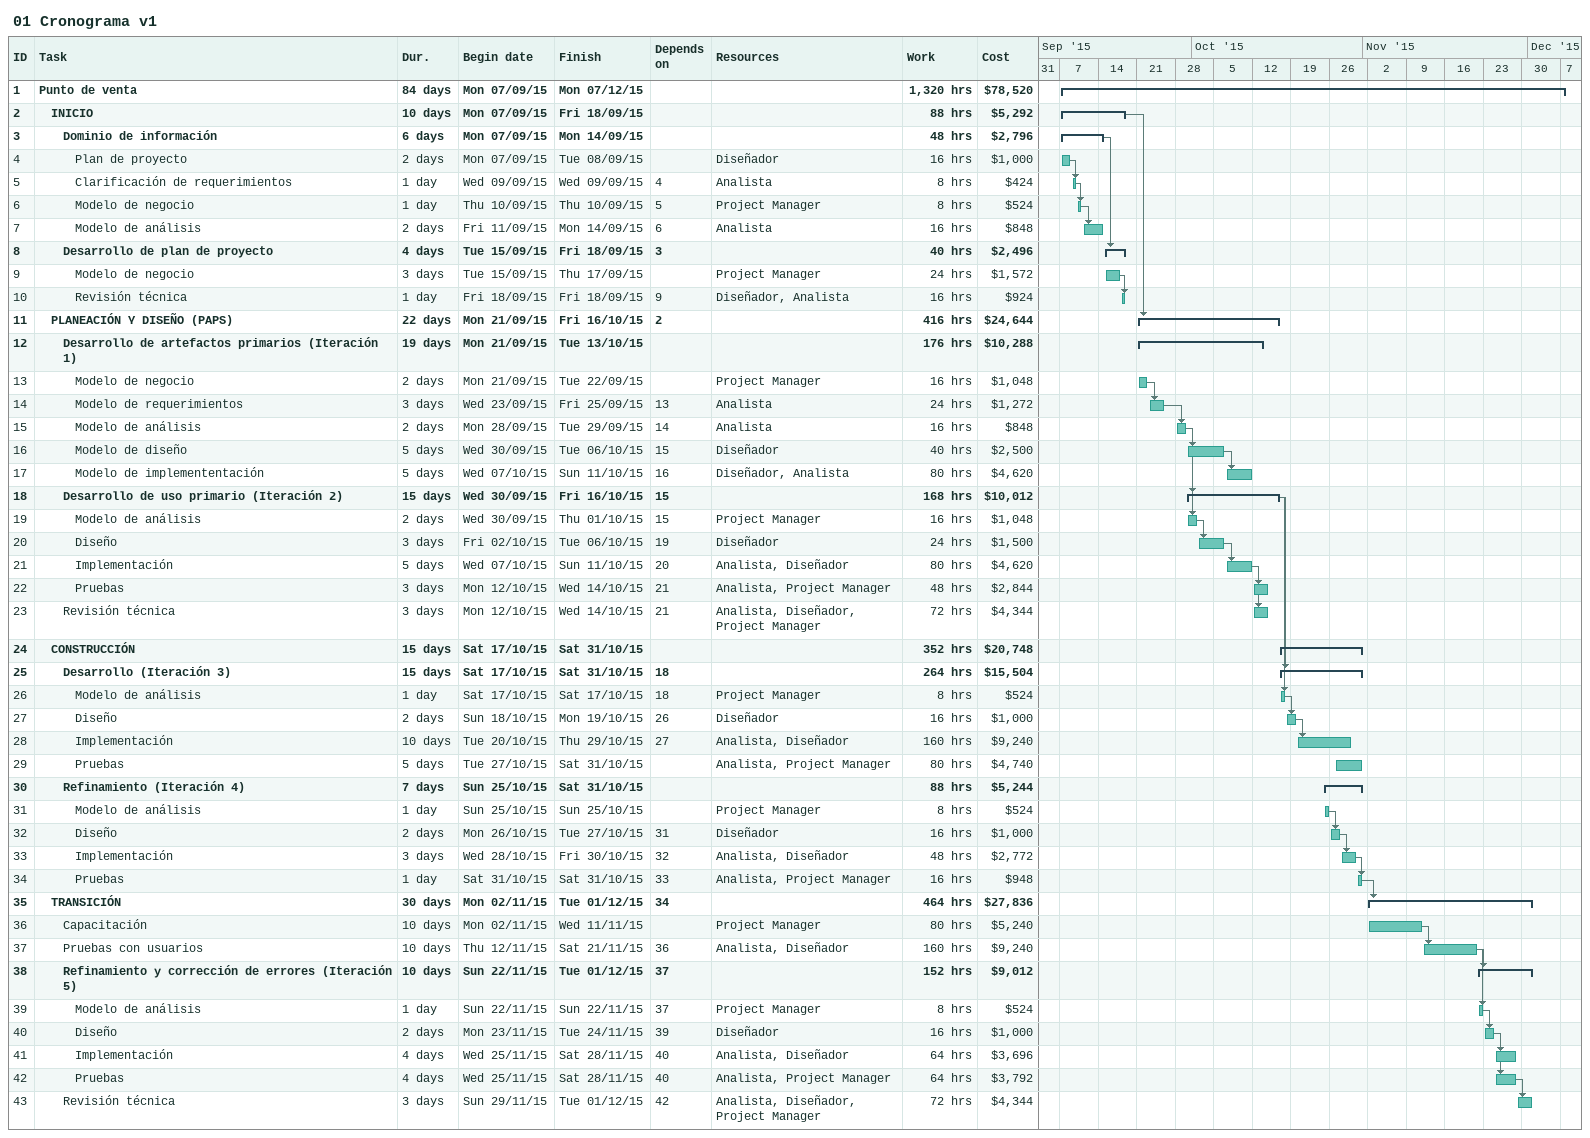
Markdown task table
01 Cronograma v1

| ID | Level | Task | Duration | Start | Finish | Predecessors | Resources | Work (h) | Cost ($) |
|---|---|---|---|---|---|---|---|---|---|
| 1 | 1 | **Punto de venta** | 84d | 2015-09-07 | 2015-12-07 |  |  | 1320 | 78520 |
| 2 | 2 | **INICIO** | 10d | 2015-09-07 | 2015-09-18 |  |  | 88 | 5292 |
| 3 | 3 | **Dominio de información** | 6d | 2015-09-07 | 2015-09-14 |  |  | 48 | 2796 |
| 4 | 4 | Plan de proyecto | 2d | 2015-09-07 | 2015-09-08 |  | Diseñador | 16 | 1000 |
| 5 | 4 | Clarificación de requerimientos | 1d | 2015-09-09 | 2015-09-09 | 4 | Analista | 8 | 424 |
| 6 | 4 | Modelo de negocio | 1d | 2015-09-10 | 2015-09-10 | 5 | Project Manager | 8 | 524 |
| 7 | 4 | Modelo de análisis | 2d | 2015-09-11 | 2015-09-14 | 6 | Analista | 16 | 848 |
| 8 | 3 | **Desarrollo de plan de proyecto** | 4d | 2015-09-15 | 2015-09-18 | 3 |  | 40 | 2496 |
| 9 | 4 | Modelo de negocio | 3d | 2015-09-15 | 2015-09-17 |  | Project Manager | 24 | 1572 |
| 10 | 4 | Revisión técnica | 1d | 2015-09-18 | 2015-09-18 | 9 | Diseñador, Analista | 16 | 924 |
| 11 | 2 | **PLANEACIÓN Y DISEÑO (PAPS)** | 22d | 2015-09-21 | 2015-10-16 | 2 |  | 416 | 24644 |
| 12 | 3 | **Desarrollo de artefactos primarios (Iteración 1)** | 19d | 2015-09-21 | 2015-10-13 |  |  | 176 | 10288 |
| 13 | 4 | Modelo de negocio | 2d | 2015-09-21 | 2015-09-22 |  | Project Manager | 16 | 1048 |
| 14 | 4 | Modelo de requerimientos | 3d | 2015-09-23 | 2015-09-25 | 13 | Analista | 24 | 1272 |
| 15 | 4 | Modelo de análisis | 2d | 2015-09-28 | 2015-09-29 | 14 | Analista | 16 | 848 |
| 16 | 4 | Modelo de diseño | 5d | 2015-09-30 | 2015-10-06 | 15 | Diseñador | 40 | 2500 |
| 17 | 4 | Modelo de implemententación | 5d | 2015-10-07 | 2015-10-11 | 16 | Diseñador, Analista | 80 | 4620 |
| 18 | 3 | **Desarrollo de uso primario (Iteración 2)** | 15d | 2015-09-30 | 2015-10-16 | 15 |  | 168 | 10012 |
| 19 | 4 | Modelo de análisis | 2d | 2015-09-30 | 2015-10-01 | 15 | Project Manager | 16 | 1048 |
| 20 | 4 | Diseño | 3d | 2015-10-02 | 2015-10-06 | 19 | Diseñador | 24 | 1500 |
| 21 | 4 | Implementación | 5d | 2015-10-07 | 2015-10-11 | 20 | Analista, Diseñador | 80 | 4620 |
| 22 | 4 | Pruebas | 3d | 2015-10-12 | 2015-10-14 | 21 | Analista, Project Manager | 48 | 2844 |
| 23 | 3 | Revisión técnica | 3d | 2015-10-12 | 2015-10-14 | 21 | Analista, Diseñador, Project Manager | 72 | 4344 |
| 24 | 2 | **CONSTRUCCIÓN** | 15d | 2015-10-17 | 2015-10-31 |  |  | 352 | 20748 |
| 25 | 3 | **Desarrollo (Iteración 3)** | 15d | 2015-10-17 | 2015-10-31 | 18 |  | 264 | 15504 |
| 26 | 4 | Modelo de análisis | 1d | 2015-10-17 | 2015-10-17 | 18 | Project Manager | 8 | 524 |
| 27 | 4 | Diseño | 2d | 2015-10-18 | 2015-10-19 | 26 | Diseñador | 16 | 1000 |
| 28 | 4 | Implementación | 10d | 2015-10-20 | 2015-10-29 | 27 | Analista, Diseñador | 160 | 9240 |
| 29 | 4 | Pruebas | 5d | 2015-10-27 | 2015-10-31 |  | Analista, Project Manager | 80 | 4740 |
| 30 | 3 | **Refinamiento (Iteración 4)** | 7d | 2015-10-25 | 2015-10-31 |  |  | 88 | 5244 |
| 31 | 4 | Modelo de análisis | 1d | 2015-10-25 | 2015-10-25 |  | Project Manager | 8 | 524 |
| 32 | 4 | Diseño | 2d | 2015-10-26 | 2015-10-27 | 31 | Diseñador | 16 | 1000 |
| 33 | 4 | Implementación | 3d | 2015-10-28 | 2015-10-30 | 32 | Analista, Diseñador | 48 | 2772 |
| 34 | 4 | Pruebas | 1d | 2015-10-31 | 2015-10-31 | 33 | Analista, Project Manager | 16 | 948 |
| 35 | 2 | **TRANSICIÓN** | 30d | 2015-11-02 | 2015-12-01 | 34 |  | 464 | 27836 |
| 36 | 3 | Capacitación | 10d | 2015-11-02 | 2015-11-11 |  | Project Manager | 80 | 5240 |
| 37 | 3 | Pruebas con usuarios | 10d | 2015-11-12 | 2015-11-21 | 36 | Analista, Diseñador | 160 | 9240 |
| 38 | 3 | **Refinamiento y corrección de errores (Iteración 5)** | 10d | 2015-11-22 | 2015-12-01 | 37 |  | 152 | 9012 |
| 39 | 4 | Modelo de análisis | 1d | 2015-11-22 | 2015-11-22 | 37 | Project Manager | 8 | 524 |
| 40 | 4 | Diseño | 2d | 2015-11-23 | 2015-11-24 | 39 | Diseñador | 16 | 1000 |
| 41 | 4 | Implementación | 4d | 2015-11-25 | 2015-11-28 | 40 | Analista, Diseñador | 64 | 3696 |
| 42 | 4 | Pruebas | 4d | 2015-11-25 | 2015-11-28 | 40 | Analista, Project Manager | 64 | 3792 |
| 43 | 3 | Revisión técnica | 3d | 2015-11-29 | 2015-12-01 | 42 | Analista, Diseñador, Project Manager | 72 | 4344 |
